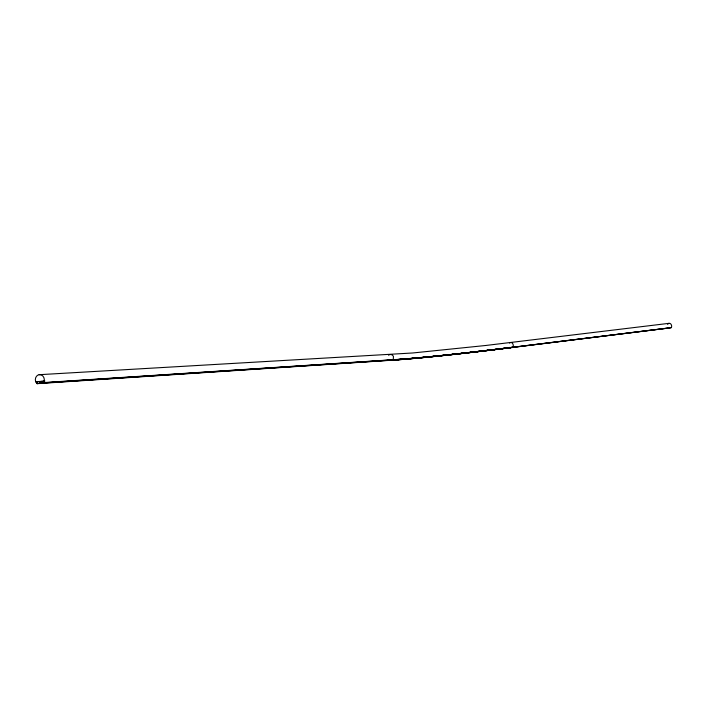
<?xml version="1.0" encoding="UTF-8"?>
<svg xmlns="http://www.w3.org/2000/svg" width="707" height="707" viewBox="0 0 707 707"><rect width="100%" height="100%" fill="white"/><g stroke="black" fill="none" stroke-linecap="round" stroke-linejoin="round"><path stroke-width="1.06" d="M388.108 359.978L388.594 360.464A551.266 18.294 -9.1 0 0 509.791 347.8L512.99 347.225L513.185 346.669A3.04 2.209 83 0 0 512.283 343.107A3.04 2.209 83 0 0 509.588 343.107M667.806 327.783L671.332 327.633L671.535 327.129A2.784 2.183 82.9 0 0 670.43 323.673A2.784 2.183 82.9 0 0 667.629 324.416M388.594 360.464L393.216 359.713L393.454 356.505A3.376 3.173 86.5 0 0 388.558 355.232M44.921 381.038L35.73 381.78L37.038 383.671L388.921 360.411A550.833 18.276 -9.1 0 0 510.021 347.764M390.317 360.181L390.299 360.075A548.994 18.249 -9.1 0 0 510.967 347.482L510.975 347.588A549.003 18.214 -9.1 0 1 390.335 360.181L39.486 383.256M37.038 383.671L43.595 382.549L44.037 381.612A5.108 4.498 86.7 0 0 39.68 374.639A5.108 4.498 86.7 0 0 35.73 381.78L39.026 381.568M510.887 347.499L510.905 347.605A549.136 18.223 -9.1 0 1 390.229 360.199L390.193 360.084A549.136 18.249 -9.1 0 0 510.896 347.499L671.332 327.633M669.343 327.986L509.774 347.809L509.42 347.358M669.025 323.338L485.797 345.476L412.782 352.97L39.088 374.701M41.589 382.726L393.216 359.713M39.309 383.106L391.917 359.916A546.9 18.143 -9.1 0 0 512.098 347.384M41.227 381.435L44.532 381.223M670.448 327.792L512.018 347.402A547.032 18.143 -9.1 0 1 391.828 359.934L391.802 359.828M37.206 381.533L37.506 383.592M512.99 347.225A545.203 18.082 -9.1 0 1 393.225 359.704"/></g></svg>
